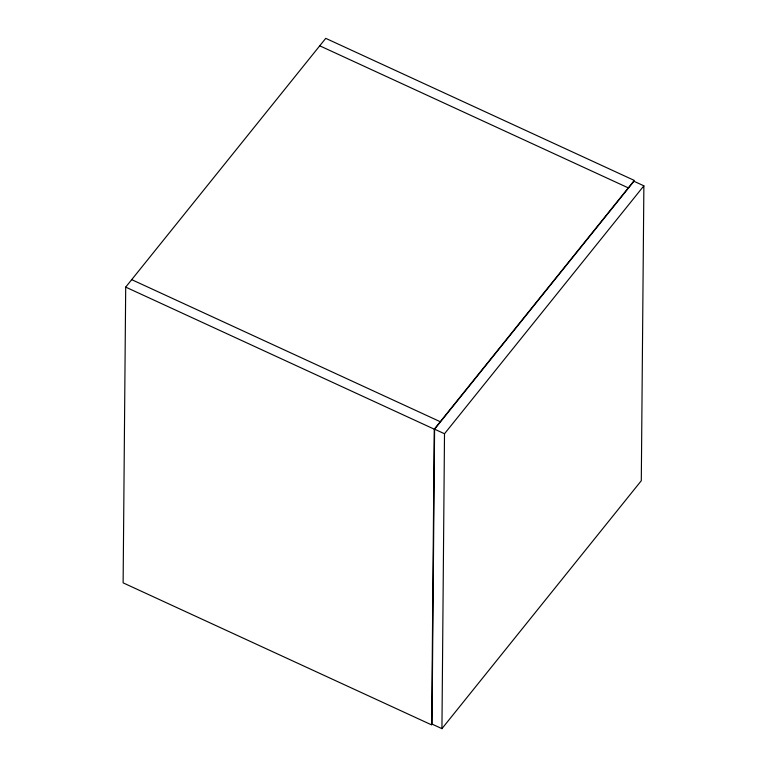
<?xml version="1.0" encoding="UTF-8"?>
<svg xmlns="http://www.w3.org/2000/svg" width="767" height="767" viewBox="0 0 767 767"><rect width="100%" height="100%" fill="white"/><g stroke="black" fill="none" stroke-linecap="round" stroke-linejoin="round"><path stroke-width="1.15" d="M125.702 287.107L123.123 582.853L431.677 724.92L434.256 429.175L634.29 180.418L325.745 38.35L125.702 287.107L434.256 429.175M434.592 429.184L432.013 724.086L441.936 728.65L641.298 480.717L643.877 185.825L633.954 181.252L434.592 429.184L444.505 433.748L441.936 728.65M444.505 433.748L643.877 185.825M319.743 45.809L628.298 187.877M131.703 279.648L440.258 421.716"/></g></svg>
